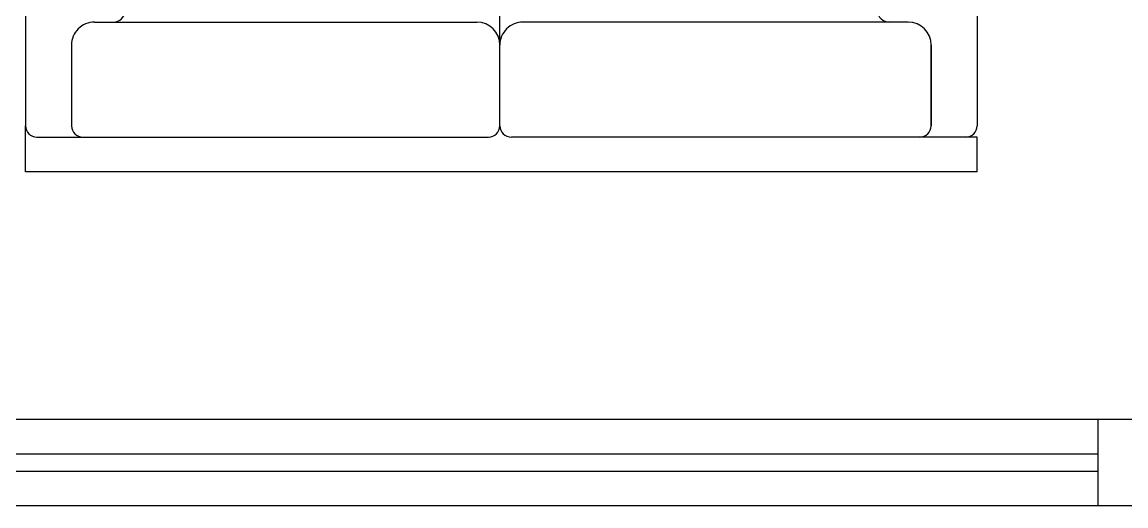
# Model space of a CAD drawing. Header units: millimetres. Extents: x 3923 to 4007, y 744 to 982.
# Drawn here: x 3971.078 to 3974.917, y 821.904 to 823.585 of the extents above; entities that cross this region are included whole.
import ezdxf

# ---------------------------------------------------------------- set-up
doc = ezdxf.new("R2010")
doc.units = ezdxf.units.MM
doc.header["$LTSCALE"] = 20
doc.linetypes.add('CONTINU', pattern=[0])
doc.layers.add('HIDROSSANITÁRIO', color=8, linetype='Continuous')

# ---------------------------------------------------------------- blocks, each defined once
blk = doc.blocks.new('A$C7AFB675E')
at = {"color": 8}
for p, q in [((3.5035, 3.7432), (3.5035, 3.6832)), ((3.5035, 3.7432), (5.1585, 3.7432)), ((5.1585, 3.7432), (5.1585, 3.6632)), ((3.5035, 3.6832), (3.5635, 3.6832)), ((3.5235, 3.6832), (3.6035, 3.6832)), ((3.6035, 3.6832), (4.3135, 3.6832)), ((5.0585, 3.6832), (4.3535, 3.6832)), ((5.1385, 3.6832), (5.0585, 3.6832)), ((3.5035, 2.9606), (3.5035, 3.6632)), ((3.5835, 3.5232), (3.5835, 3.6632)), ((3.5835, 3.6632), (3.5835, 3.5232)), ((4.3335, 3.6632), (4.3335, 3.5232)), ((4.3335, 3.6632), (4.3335, 3.5232)), ((5.0785, 3.5232), (5.0785, 3.6632)), ((5.1585, 2.8832), (5.1585, 3.6632)), ((4.3335, 3.5232), (4.3335, 2.8832)), ((4.3335, 3.5232), (4.3335, 2.8832)), ((3.6235, 3.4832), (4.2935, 3.4832)), ((5.0385, 3.4832), (4.3735, 3.4832))]:
    blk.add_line(p, q, dxfattribs=at)
for centre, radius, start, end in [((3.5235, 3.6632), 0.02, 90, 180), ((3.6035, 3.6632), 0.02, 90, 180), ((3.6035, 3.6632), 0.02, 90, 180), ((4.3135, 3.6632), 0.02, 0, 90), ((4.3535, 3.6632), 0.02, 90, 180), ((5.0585, 3.6632), 0.02, 0, 90), ((5.1385, 3.6632), 0.02, 0, 90), ((3.6235, 3.5232), 0.04, 180, 270), ((3.6235, 3.5232), 0.04, 180, 270), ((4.2935, 3.5232), 0.04, 270, 0), ((4.3735, 3.5232), 0.04, 180, 270), ((5.0385, 3.5232), 0.04, 270, 0), ((3.6565, 3.4632), 0.02, 0, 90), ((5.0055, 3.4632), 0.02, 90, 180)]:
    blk.add_arc(centre, radius, start, end, dxfattribs=at)

msp = doc.modelspace()

# ---------------------------------------------------------------- linework, layer by layer
at = {"layer": 'HIDROSSANITÁRIO', "color": 8, "linetype": 'Continuous'}
for p, q in [((3974.8197, 822.2035), (3970.9197, 822.2035)), ((3976.5129, 822.2035), (3974.8197, 822.2035)), ((3974.8197, 822.2035), (3974.8197, 821.9035)), ((3974.8197, 822.0835), (3970.9197, 822.0835)), ((3974.8197, 822.0235), (3970.9197, 822.0235)), ((3974.8197, 821.9035), (3970.9197, 821.9035)), ((3976.8129, 821.9035), (3974.8197, 821.9035))]:
    msp.add_line(p, q, dxfattribs=at)

# ---------------------------------------------------------------- block references
at = {"layer": 'HIDROSSANITÁRIO', "color": 8, "linetype": 'CONTINU', "xscale": 2, "yscale": 2, "zscale": 2, "rotation": 180}
msp.add_blockref('A$C7AFB675E', (3981.4065, 830.5514), dxfattribs=at)

doc.saveas('drawing.dxf')
